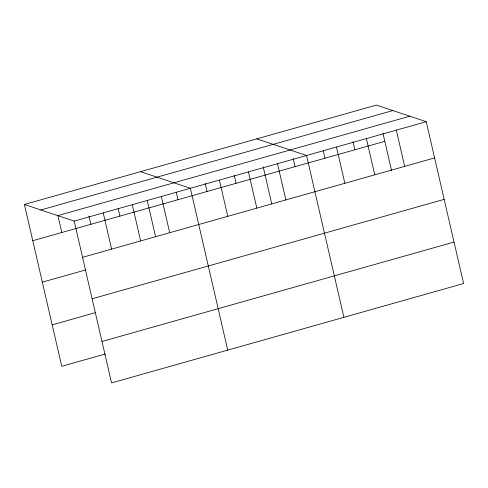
<?xml version="1.0" encoding="UTF-8"?>
<svg xmlns="http://www.w3.org/2000/svg" width="488" height="488" viewBox="0 0 488 488"><rect width="100%" height="100%" fill="white"/><g stroke="black" fill="none" stroke-linecap="round" stroke-linejoin="round"><path stroke-width="0.73" d="M24.4 204.478L376.443 105.079L426.238 121.695L463.6 283.522L111.557 382.921L74.194 221.094L24.4 204.478L61.762 366.305L105.329 354.007M40.833 209.962L392.877 110.562M57.761 215.611L409.804 116.211M74.194 221.094L426.238 121.695M32.763 240.712L384.812 141.313M82.557 257.329L434.607 157.929M42.334 282.156L85.9 269.858M92.128 298.772L444.171 199.372M52.192 324.862L95.758 312.558M101.986 341.472L454.029 242.079M256.749 138.873L306.543 155.489L343.906 317.316M140.575 171.678L190.369 188.289L227.731 350.122M396.317 130.143L404.68 166.377M382.934 133.181L391.644 170.916M366.39 138.592L374.754 174.826M353.007 141.63L354.886 149.761M336.47 147.041L344.833 183.274M323.257 150.816L324.965 158.21M293.16 158.527L295.039 166.658M277.501 163.687L285.864 199.921M263.239 166.975L271.779 203.972M248.459 171.892L256.822 208.126M234.191 175.174L236.07 183.311M219.411 180.09L227.78 216.324M205.149 183.372L207.028 191.51M176.278 192.315L177.986 199.708M161.327 196.493L169.69 232.727M147.236 200.513L155.605 236.771M132.278 204.692L140.648 240.926M118.188 208.718L119.895 216.111M103.236 212.89L111.606 249.124M88.975 216.178L90.853 224.309M57.883 215.501L61.811 232.508"/></g></svg>
